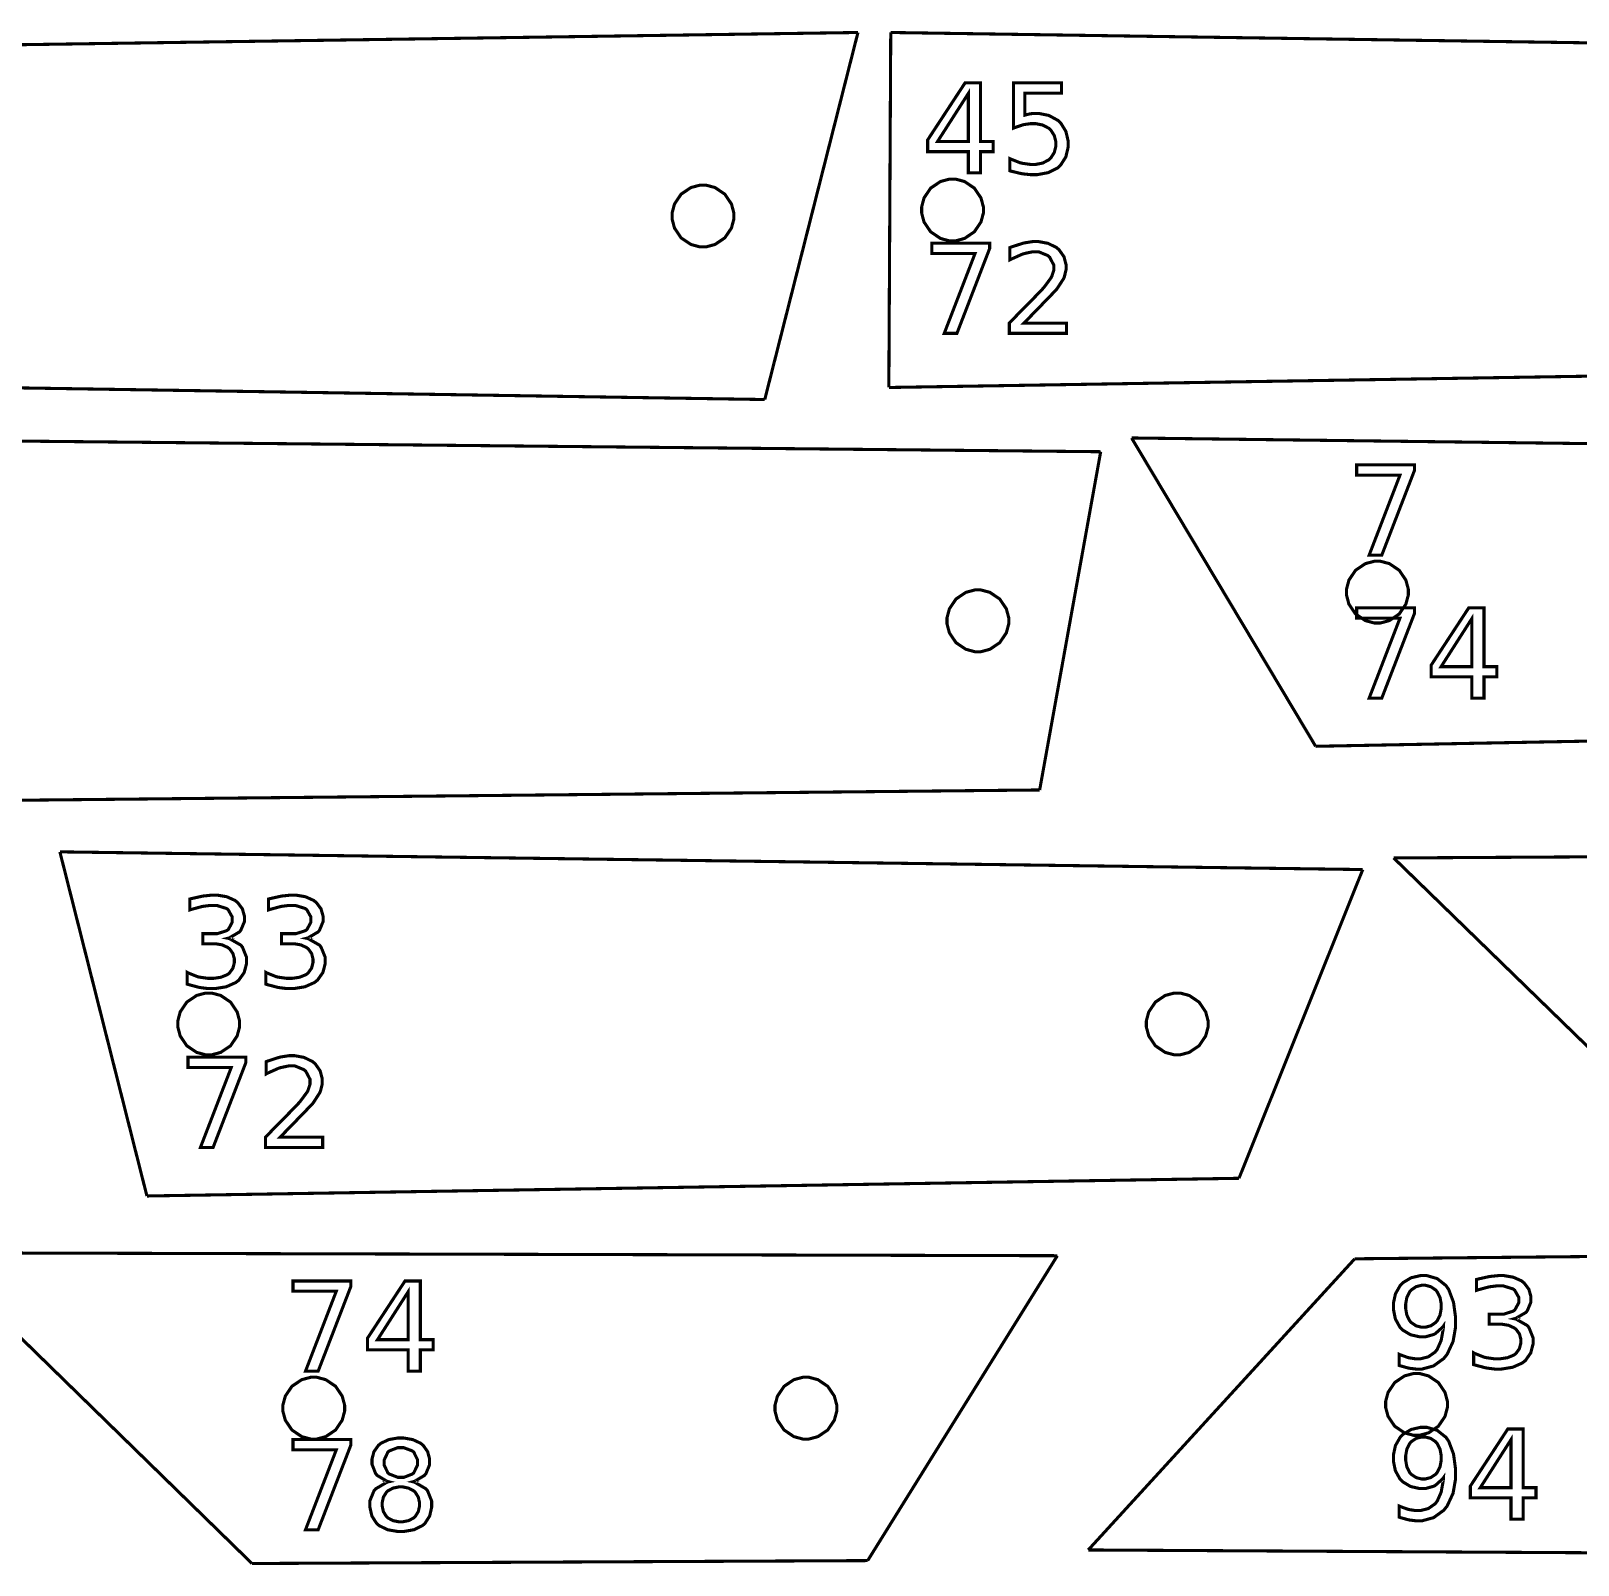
# Model space of a CAD drawing. Extents: x 0 to 51.8, y 1.6 to 26.8.
# Drawn here: x 41.64 to 46.85, y 9.17 to 14.34 of the extents above; entities that cross this region are included whole.
import ezdxf

# ---------------------------------------------------------------- set-up
doc = ezdxf.new("R2010")
doc.units = 0
doc.layers.get('0').update_dxf_attribs({"linetype": 'CONTINUOUS'})

msp = doc.modelspace()

# ---------------------------------------------------------------- linework, layer by layer
at = {"color": 0, "const_width": 0.010417}
for points in [[(39.0771, 14.2601), (44.424, 14.3381)], [(44.424, 14.3381), (44.1097, 13.1005)], [(44.5346, 14.3381), (44.5282, 13.1411)], [(44.5346, 14.3381), (49.8381, 14.2594)], [(44.5282, 13.1411), (49.3915, 13.2197)], [(39.1257, 13.1783), (44.1097, 13.1005)], [(40.526, 12.9709), (45.2426, 12.9245)], [(45.3468, 12.9709), (50.0797, 12.9124)], [(45.3468, 12.9709), (45.9675, 11.9312)], [(45.2426, 12.9245), (45.0368, 11.784)], [(45.9675, 11.9312), (49.0414, 11.9897)], [(40.4365, 11.7376), (45.0368, 11.784)], [(41.7326, 11.5753), (46.1264, 11.5156)], [(41.7326, 11.5753), (42.0261, 10.4149)], [(46.2306, 11.5547), (49.8365, 11.5753)], [(46.2306, 11.5547), (47.2265, 10.5864)], [(46.1264, 11.5156), (45.709, 10.4746)], [(42.0261, 10.4149), (45.709, 10.4746)], [(41.3071, 10.2233), (45.0964, 10.2135)], [(41.3071, 10.2233), (42.3804, 9.17567)], [(46.0994, 10.2031), (48.1808, 10.2233)], [(45.0964, 10.2135), (44.4568, 9.18544)], [(46.0994, 10.2031), (45.2006, 9.22136)], [(42.3804, 9.17567), (44.4568, 9.18544)], [(45.2006, 9.22136), (48.8279, 9.20111)]]:
    msp.add_lwpolyline(points, dxfattribs=at)
at = {"color": 1, "const_width": 0.010417}
for points in [[(44.7854, 14.1685), (44.8371, 14.1685), (44.8371, 13.9706), (44.8804, 13.9706), (44.8804, 13.9362), (44.8371, 13.9362), (44.8371, 13.8646), (44.7963, 13.8646), (44.7963, 13.9362), (44.6592, 13.9362), (44.6592, 13.976), (44.7854, 14.1685)], [(44.7963, 14.1326), (44.6925, 13.9706), (44.7963, 13.9706), (44.7963, 14.1326)], [(44.9489, 14.1685), (45.1104, 14.1685), (45.1104, 14.1338), (44.9867, 14.1338), (44.9867, 14.0593), (44.9882, 14.0597), (45.0029, 14.0636), (45.0044, 14.0638), (45.006, 14.064), (45.0183, 14.0653), (45.0225, 14.0653), (45.0339, 14.0653), (45.0679, 14.0583), (45.0981, 14.0419), (45.1031, 14.0374), (45.1079, 14.0328), (45.1253, 14.0046), (45.1328, 13.9728), (45.1328, 13.9621), (45.1328, 13.9511), (45.1251, 13.9185), (45.1072, 13.8904), (45.1022, 13.8858), (45.0971, 13.8813), (45.0654, 13.8655), (45.0285, 13.8587), (45.0162, 13.8587), (45.0064, 13.8587), (44.9804, 13.8614), (44.9772, 13.862), (44.9739, 13.8625), (44.9397, 13.8707), (44.9361, 13.8717), (44.9361, 13.9129), (44.9392, 13.9114), (44.9708, 13.8989), (44.9742, 13.8981), (44.9774, 13.8972), (45.0058, 13.8932), (45.0154, 13.8932), (45.0232, 13.8932), (45.0468, 13.8978), (45.0675, 13.9086), (45.071, 13.9117), (45.0743, 13.9149), (45.0862, 13.9336), (45.0915, 13.9549), (45.0915, 13.9621), (45.0915, 13.9692), (45.0862, 13.9904), (45.0743, 14.0092), (45.071, 14.0122), (45.0675, 14.0153), (45.0468, 14.0261), (45.0232, 14.0308), (45.0154, 14.0308), (45.0071, 14.0308), (44.9851, 14.0278), (44.9824, 14.0271), (44.9797, 14.0265), (44.9518, 14.0171), (44.9489, 14.0158), (44.9489, 14.1685)], [(44.6731, 13.6277), (44.8683, 13.6277), (44.8683, 13.6101), (44.7579, 13.3238), (44.7151, 13.3238), (44.8189, 13.5929), (44.6731, 13.5929), (44.6731, 13.6277)], [(44.9839, 13.3583), (45.1274, 13.3583), (45.1274, 13.3238), (44.9346, 13.3238), (44.9346, 13.3583), (44.9385, 13.3624), (44.9621, 13.3868), (44.9915, 13.4167), (44.9982, 13.4234), (45.005, 13.4303), (45.0311, 13.457), (45.0472, 13.474), (45.049, 13.476), (45.0522, 13.4797), (45.0753, 13.511), (45.0765, 13.5135), (45.0779, 13.5161), (45.0846, 13.5368), (45.0846, 13.5437), (45.0846, 13.5535), (45.0703, 13.5807), (45.0675, 13.5832), (45.0646, 13.5858), (45.0335, 13.5986), (45.0232, 13.5986), (45.0129, 13.5986), (44.986, 13.593), (44.9824, 13.5918), (44.9787, 13.5908), (44.9407, 13.5737), (44.9365, 13.5715), (44.9365, 13.6129), (44.9407, 13.6146), (44.9792, 13.6271), (44.9828, 13.6279), (44.9864, 13.6288), (45.0135, 13.6331), (45.0225, 13.6331), (45.0331, 13.6331), (45.0647, 13.6272), (45.0929, 13.6134), (45.0976, 13.6094), (45.1022, 13.6055), (45.1188, 13.582), (45.1258, 13.5554), (45.1258, 13.5465), (45.1258, 13.5376), (45.1199, 13.5137), (45.1186, 13.5109), (45.1175, 13.5081), (45.0962, 13.4752), (45.0932, 13.4714), (45.0924, 13.4704), (45.0825, 13.46), (45.0653, 13.4421), (45.0607, 13.4373), (45.0561, 13.4327), (45.0279, 13.4035), (44.9921, 13.3668), (44.9839, 13.3583)], [(46.106, 12.8799), (46.3012, 12.8799), (46.3012, 12.8623), (46.1907, 12.5761), (46.1481, 12.5761), (46.2518, 12.8452), (46.106, 12.8452), (46.106, 12.8799)], [(46.106, 12.3977), (46.3012, 12.3977), (46.3012, 12.3801), (46.1907, 12.0939), (46.1481, 12.0939), (46.2518, 12.363), (46.106, 12.363), (46.106, 12.3977)], [(46.4836, 12.3977), (46.5353, 12.3977), (46.5353, 12.1998), (46.5786, 12.1998), (46.5786, 12.1655), (46.5353, 12.1655), (46.5353, 12.0939), (46.4944, 12.0939), (46.4944, 12.1655), (46.3574, 12.1655), (46.3574, 12.2052), (46.4836, 12.3977)], [(46.4944, 12.3619), (46.3907, 12.1998), (46.4944, 12.1998), (46.4944, 12.3619)], [(42.2993, 11.2839), (42.3042, 11.2829), (42.3425, 11.261), (42.3453, 11.2577), (42.3481, 11.2543), (42.3621, 11.2199), (42.3621, 11.2084), (42.3621, 11.1985), (42.3542, 11.1685), (42.3361, 11.1428), (42.331, 11.1387), (42.3258, 11.1347), (42.2936, 11.1203), (42.2557, 11.1142), (42.2431, 11.1142), (42.2333, 11.1142), (42.2072, 11.1175), (42.2039, 11.1181), (42.2004, 11.1188), (42.1656, 11.128), (42.1619, 11.1292), (42.1619, 11.1689), (42.1647, 11.1673), (42.1961, 11.1546), (42.1994, 11.1537), (42.2029, 11.1529), (42.2322, 11.1487), (42.2421, 11.1487), (42.2506, 11.1487), (42.276, 11.1525), (42.2975, 11.1614), (42.3008, 11.1639), (42.3042, 11.1665), (42.316, 11.1827), (42.321, 11.202), (42.321, 11.2084), (42.321, 11.2144), (42.3163, 11.2323), (42.3053, 11.2478), (42.3021, 11.2503), (42.299, 11.2528), (42.2797, 11.2617), (42.2572, 11.2655), (42.2499, 11.2655), (42.2144, 11.2655), (42.2144, 11.2993), (42.2515, 11.2993), (42.2632, 11.2993), (42.2951, 11.3095), (42.2978, 11.3115), (42.3006, 11.3135), (42.314, 11.3382), (42.314, 11.3464), (42.314, 11.3554), (42.3001, 11.3802), (42.2974, 11.3822), (42.2946, 11.3843), (42.261, 11.3948), (42.2499, 11.3948), (42.2408, 11.3948), (42.2168, 11.3918), (42.2136, 11.3911), (42.2103, 11.3905), (42.1749, 11.3809), (42.1711, 11.3796), (42.1711, 11.4163), (42.175, 11.4174), (42.2115, 11.4255), (42.2149, 11.4261), (42.2183, 11.4266), (42.2447, 11.4293), (42.2535, 11.4293), (42.264, 11.4293), (42.2954, 11.424), (42.3229, 11.4116), (42.3275, 11.408), (42.3321, 11.4045), (42.3481, 11.383), (42.3549, 11.3587), (42.3549, 11.3505), (42.3549, 11.3399), (42.3428, 11.3109), (42.3403, 11.308), (42.3379, 11.3051), (42.3038, 11.285), (42.2993, 11.2839)], [(42.5646, 11.2839), (42.5694, 11.2829), (42.6079, 11.261), (42.6106, 11.2577), (42.6133, 11.2543), (42.6274, 11.2199), (42.6274, 11.2084), (42.6274, 11.1985), (42.6196, 11.1685), (42.6014, 11.1428), (42.5962, 11.1387), (42.5911, 11.1347), (42.5589, 11.1203), (42.521, 11.1142), (42.5085, 11.1142), (42.4986, 11.1142), (42.4725, 11.1175), (42.4692, 11.1181), (42.4658, 11.1188), (42.4308, 11.128), (42.4272, 11.1292), (42.4272, 11.1689), (42.43, 11.1673), (42.4614, 11.1546), (42.4647, 11.1537), (42.4682, 11.1529), (42.4975, 11.1487), (42.5074, 11.1487), (42.5158, 11.1487), (42.5412, 11.1525), (42.5628, 11.1614), (42.5661, 11.1639), (42.5694, 11.1665), (42.5813, 11.1827), (42.5862, 11.202), (42.5862, 11.2084), (42.5862, 11.2144), (42.5817, 11.2323), (42.5706, 11.2478), (42.5675, 11.2503), (42.5643, 11.2528), (42.545, 11.2617), (42.5226, 11.2655), (42.5151, 11.2655), (42.4797, 11.2655), (42.4797, 11.2993), (42.5168, 11.2993), (42.5285, 11.2993), (42.5604, 11.3095), (42.5631, 11.3115), (42.5658, 11.3135), (42.5793, 11.3382), (42.5793, 11.3464), (42.5793, 11.3554), (42.5654, 11.3802), (42.5626, 11.3822), (42.5599, 11.3843), (42.5262, 11.3948), (42.5151, 11.3948), (42.5061, 11.3948), (42.4821, 11.3918), (42.4789, 11.3911), (42.4757, 11.3905), (42.4403, 11.3809), (42.4364, 11.3796), (42.4364, 11.4163), (42.4403, 11.4174), (42.4768, 11.4255), (42.4801, 11.4261), (42.4836, 11.4266), (42.51, 11.4293), (42.5189, 11.4293), (42.5293, 11.4293), (42.5607, 11.424), (42.5883, 11.4116), (42.5928, 11.408), (42.5974, 11.4045), (42.6133, 11.383), (42.6201, 11.3587), (42.6201, 11.3505), (42.6201, 11.3399), (42.6081, 11.3109), (42.6057, 11.308), (42.6032, 11.3051), (42.569, 11.285), (42.5646, 11.2839)], [(42.1646, 10.8826), (42.3599, 10.8826), (42.3599, 10.865), (42.2494, 10.5788), (42.2067, 10.5788), (42.3104, 10.8479), (42.1646, 10.8479), (42.1646, 10.8826)], [(42.4754, 10.6133), (42.6189, 10.6133), (42.6189, 10.5788), (42.4261, 10.5788), (42.4261, 10.6133), (42.43, 10.6173), (42.4536, 10.6417), (42.4831, 10.6716), (42.4897, 10.6784), (42.4965, 10.6852), (42.5226, 10.7119), (42.5388, 10.7289), (42.5406, 10.7309), (42.5437, 10.7346), (42.5668, 10.7659), (42.5681, 10.7684), (42.5694, 10.7711), (42.5761, 10.7917), (42.5761, 10.7986), (42.5761, 10.8085), (42.5618, 10.8356), (42.559, 10.8381), (42.5561, 10.8407), (42.525, 10.8535), (42.5147, 10.8535), (42.5044, 10.8535), (42.4775, 10.8479), (42.4739, 10.8468), (42.4703, 10.8457), (42.4322, 10.8287), (42.4281, 10.8264), (42.4281, 10.8678), (42.4322, 10.8695), (42.4707, 10.882), (42.4743, 10.8828), (42.4779, 10.8837), (42.505, 10.888), (42.514, 10.888), (42.5246, 10.888), (42.5563, 10.8821), (42.5844, 10.8683), (42.5892, 10.8644), (42.5938, 10.8605), (42.6103, 10.8369), (42.6174, 10.8103), (42.6174, 10.8014), (42.6174, 10.7925), (42.6114, 10.7687), (42.6101, 10.7658), (42.609, 10.7631), (42.5878, 10.7301), (42.5849, 10.7263), (42.5839, 10.7254), (42.574, 10.7149), (42.5568, 10.697), (42.5522, 10.6923), (42.5476, 10.6876), (42.5194, 10.6584), (42.4836, 10.6217), (42.4754, 10.6133)], [(42.5189, 10.1283), (42.7142, 10.1283), (42.7142, 10.1107), (42.6037, 9.82449), (42.561, 9.82449), (42.6647, 10.0936), (42.5189, 10.0936), (42.5189, 10.1283)], [(42.8965, 10.1283), (42.9482, 10.1283), (42.9482, 9.93039), (42.9917, 9.93039), (42.9917, 9.89611), (42.9482, 9.89611), (42.9482, 9.82449), (42.9075, 9.82449), (42.9075, 9.89611), (42.7703, 9.89611), (42.7703, 9.93582), (42.8965, 10.1283)], [(46.2494, 9.84347), (46.2494, 9.88103), (46.2519, 9.87983), (46.2781, 9.87039), (46.2807, 9.86974), (46.2832, 9.86908), (46.3047, 9.86583), (46.3119, 9.86583), (46.3208, 9.86583), (46.3476, 9.87267), (46.3704, 9.88861), (46.374, 9.89318), (46.3775, 9.89774), (46.3908, 9.92763), (46.3979, 9.96701), (46.3985, 9.97629), (46.3965, 9.97342), (46.3715, 9.95101), (46.3686, 9.94937), (46.3656, 9.94786), (46.3378, 9.94006), (46.3286, 9.94006), (46.3183, 9.94006), (46.2878, 9.94694), (46.2608, 9.96306), (46.2564, 9.96761), (46.2519, 9.97222), (46.2364, 10.0003), (46.2299, 10.0324), (46.2299, 10.0431), (46.2299, 10.0537), (46.2367, 10.0852), (46.2528, 10.1133), (46.2575, 10.118), (46.2621, 10.1228), (46.2897, 10.1393), (46.3208, 10.1464), (46.3313, 10.1464), (46.3428, 10.1464), (46.3776, 10.1363), (46.4071, 10.1128), (46.4117, 10.1061), (46.4164, 10.0993), (46.4325, 10.0565), (46.4394, 10.0056), (46.4394, 9.98867), (46.4394, 9.97254), (46.431, 9.92421), (46.4111, 9.88124), (46.4054, 9.87408), (46.3997, 9.86697), (46.3654, 9.84201), (46.3265, 9.83132), (46.3136, 9.83132), (46.3058, 9.83132), (46.285, 9.83388), (46.2824, 9.83436), (46.2797, 9.8349), (46.2522, 9.8425), (46.2494, 9.84347)], [(46.6379, 10.001), (46.6429, 10), (46.6813, 9.97814), (46.684, 9.97478), (46.6868, 9.97146), (46.7007, 9.93701), (46.7007, 9.92551), (46.7007, 9.91558), (46.6929, 9.88564), (46.6749, 9.85997), (46.6696, 9.85585), (46.6644, 9.85178), (46.6322, 9.83746), (46.5943, 9.83132), (46.5818, 9.83132), (46.5719, 9.83132), (46.5458, 9.83458), (46.5425, 9.83524), (46.5392, 9.83589), (46.5042, 9.84511), (46.5006, 9.84631), (46.5006, 9.88601), (46.5035, 9.88439), (46.5347, 9.87169), (46.5382, 9.87082), (46.5415, 9.87001), (46.5708, 9.86583), (46.5807, 9.86583), (46.5892, 9.86583), (46.6146, 9.86962), (46.6361, 9.87853), (46.6394, 9.88103), (46.6429, 9.88362), (46.6546, 9.89985), (46.6597, 9.91911), (46.6597, 9.92551), (46.6597, 9.93153), (46.655, 9.94943), (46.6439, 9.9649), (46.6408, 9.96739), (46.6376, 9.96994), (46.6183, 9.97879), (46.596, 9.98258), (46.5885, 9.98258), (46.5531, 9.98258), (46.5531, 10.0164), (46.5903, 10.0164), (46.6018, 10.0164), (46.6337, 10.0266), (46.6364, 10.0286), (46.6392, 10.0307), (46.6528, 10.0553), (46.6528, 10.0635), (46.6528, 10.0725), (46.6388, 10.0973), (46.636, 10.0993), (46.6332, 10.1015), (46.5997, 10.1119), (46.5885, 10.1119), (46.5794, 10.1119), (46.5554, 10.1089), (46.5522, 10.1082), (46.549, 10.1076), (46.5136, 10.098), (46.5097, 10.0967), (46.5097, 10.1334), (46.5136, 10.1345), (46.5501, 10.1426), (46.5536, 10.1432), (46.5569, 10.1437), (46.5833, 10.1464), (46.5922, 10.1464), (46.6026, 10.1464), (46.634, 10.1411), (46.6617, 10.1288), (46.6661, 10.1252), (46.6707, 10.1216), (46.6867, 10.1002), (46.6935, 10.0758), (46.6935, 10.0677), (46.6935, 10.057), (46.6814, 10.0281), (46.679, 10.0251), (46.6765, 10.0222), (46.6424, 10.0022), (46.6379, 10.001)], [(42.9075, 10.0925), (42.8038, 9.93039), (42.9075, 9.93039), (42.9075, 10.0925)], [(46.3313, 9.97239), (46.3374, 9.97239), (46.3558, 9.97711), (46.3721, 9.98813), (46.3749, 9.99126), (46.3775, 9.99442), (46.3871, 10.0137), (46.3911, 10.0358), (46.3911, 10.0431), (46.3911, 10.0505), (46.3871, 10.0724), (46.3775, 10.0916), (46.3749, 10.0948), (46.3721, 10.098), (46.3558, 10.1091), (46.3374, 10.1139), (46.3313, 10.1139), (46.325, 10.1139), (46.3063, 10.1091), (46.2899, 10.098), (46.2872, 10.0948), (46.2844, 10.0916), (46.275, 10.0724), (46.2711, 10.0505), (46.2711, 10.0431), (46.2711, 10.0358), (46.275, 10.0137), (46.2844, 9.99442), (46.2872, 9.99126), (46.2899, 9.98813), (46.3063, 9.97711), (46.325, 9.97239), (46.3313, 9.97239)], [(42.8413, 9.45128), (42.8368, 9.45236), (42.8025, 9.47282), (42.8, 9.47581), (42.7975, 9.47885), (42.7853, 9.50976), (42.7853, 9.52007), (42.7853, 9.52826), (42.7917, 9.55268), (42.8068, 9.57411), (42.8111, 9.57758), (42.8154, 9.58117), (42.8418, 9.59353), (42.8721, 9.59885), (42.8822, 9.59885), (42.8924, 9.59885), (42.9226, 9.59353), (42.9492, 9.58117), (42.9535, 9.57758), (42.9578, 9.57411), (42.9729, 9.55268), (42.9794, 9.52826), (42.9794, 9.52007), (42.9794, 9.509), (42.9672, 9.47885), (42.9647, 9.47581), (42.9622, 9.47282), (42.9281, 9.45236), (42.9238, 9.45128), (42.9286, 9.45014), (42.9672, 9.42751), (42.97, 9.42415), (42.9726, 9.42085), (42.9864, 9.38656), (42.9864, 9.37511), (42.9864, 9.36535), (42.9797, 9.33599), (42.964, 9.31114), (42.9596, 9.30718), (42.955, 9.30328), (42.9267, 9.28961), (42.8933, 9.28375), (42.8822, 9.28375), (42.8711, 9.28375), (42.8378, 9.28961), (42.8096, 9.30328), (42.805, 9.30718), (42.8006, 9.31114), (42.7847, 9.33599), (42.7781, 9.36535), (42.7781, 9.37511), (42.7781, 9.38737), (42.7919, 9.42085), (42.7949, 9.42415), (42.7976, 9.42751), (42.8362, 9.45014), (42.8413, 9.45128)], [(46.2494, 9.33182), (46.2494, 9.36936), (46.2519, 9.36817), (46.2781, 9.35872), (46.2807, 9.35807), (46.2832, 9.35742), (46.3047, 9.35417), (46.3119, 9.35417), (46.3208, 9.35417), (46.3476, 9.361), (46.3704, 9.37696), (46.374, 9.38151), (46.3775, 9.38607), (46.3908, 9.41596), (46.3979, 9.45535), (46.3985, 9.46463), (46.3965, 9.46175), (46.3715, 9.43935), (46.3686, 9.43772), (46.3656, 9.43619), (46.3378, 9.42839), (46.3286, 9.42839), (46.3183, 9.42839), (46.2878, 9.43528), (46.2608, 9.45139), (46.2564, 9.45594), (46.2519, 9.46056), (46.2364, 9.48861), (46.2299, 9.52078), (46.2299, 9.53147), (46.2299, 9.54199), (46.2367, 9.57351), (46.2528, 9.60167), (46.2575, 9.60633), (46.2621, 9.61111), (46.2897, 9.62765), (46.3208, 9.63476), (46.3313, 9.63476), (46.3428, 9.63476), (46.3776, 9.62468), (46.4071, 9.60113), (46.4117, 9.5944), (46.4164, 9.58768), (46.4325, 9.54486), (46.4394, 9.49397), (46.4394, 9.477), (46.4394, 9.46089), (46.431, 9.41254), (46.4111, 9.36957), (46.4054, 9.36242), (46.3997, 9.35531), (46.3654, 9.33035), (46.3265, 9.31967), (46.3136, 9.31967), (46.3058, 9.31967), (46.285, 9.32221), (46.2824, 9.32269), (46.2797, 9.32324), (46.2522, 9.33083), (46.2494, 9.33182)], [(46.3313, 9.46072), (46.3374, 9.46072), (46.3558, 9.46544), (46.3721, 9.47646), (46.3749, 9.4796), (46.3775, 9.48275), (46.3871, 9.50201), (46.3911, 9.52414), (46.3911, 9.53147), (46.3911, 9.53879), (46.3871, 9.56076), (46.3775, 9.57997), (46.3749, 9.58311), (46.3721, 9.58632), (46.3558, 9.59744), (46.3374, 9.60221), (46.3313, 9.60221), (46.325, 9.60221), (46.3063, 9.59744), (46.2899, 9.58632), (46.2872, 9.58311), (46.2844, 9.57997), (46.275, 9.56076), (46.2711, 9.53879), (46.2711, 9.53147), (46.2711, 9.52414), (46.275, 9.50201), (46.2844, 9.48275), (46.2872, 9.4796), (46.2899, 9.47646), (46.3063, 9.46544), (46.325, 9.46072), (46.3313, 9.46072)], [(46.6156, 9.62935), (46.6672, 9.62935), (46.6672, 9.43143), (46.7107, 9.43143), (46.7107, 9.39714), (46.6672, 9.39714), (46.6672, 9.32553), (46.6265, 9.32553), (46.6265, 9.39714), (46.4893, 9.39714), (46.4893, 9.43685), (46.6156, 9.62935)], [(46.6265, 9.59353), (46.5228, 9.43143), (46.6265, 9.43143), (46.6265, 9.59353)], [(42.5189, 9.59343), (42.7142, 9.59343), (42.7142, 9.57585), (42.6037, 9.28961), (42.561, 9.28961), (42.6647, 9.55871), (42.5189, 9.55871), (42.5189, 9.59343)], [(42.8263, 9.51617), (42.8263, 9.507), (42.8386, 9.48172), (42.841, 9.47949), (42.8435, 9.47732), (42.8725, 9.46625), (42.8822, 9.46625), (42.8926, 9.46625), (42.9213, 9.47732), (42.9238, 9.47949), (42.9262, 9.48172), (42.9388, 9.5076), (42.9388, 9.51617), (42.9388, 9.52539), (42.9262, 9.55089), (42.9238, 9.55306), (42.9213, 9.55528), (42.8919, 9.56629), (42.8822, 9.56629), (42.8719, 9.56629), (42.8435, 9.55528), (42.841, 9.55306), (42.8386, 9.55089), (42.8263, 9.52485), (42.8263, 9.51617)], [(42.8822, 9.43392), (42.8757, 9.43392), (42.8561, 9.42996), (42.839, 9.42074), (42.8362, 9.41808), (42.8335, 9.41547), (42.8236, 9.39953), (42.8196, 9.38124), (42.8196, 9.37511), (42.8196, 9.36897), (42.8236, 9.35053), (42.8335, 9.33453), (42.8362, 9.33192), (42.839, 9.32932), (42.8561, 9.32021), (42.8757, 9.31629), (42.8822, 9.31629), (42.8888, 9.31629), (42.9085, 9.32021), (42.9257, 9.32932), (42.9285, 9.33192), (42.9313, 9.33458), (42.9413, 9.35064), (42.9454, 9.36903), (42.9454, 9.37511), (42.9454, 9.38124), (42.9413, 9.39953), (42.9313, 9.41547), (42.9285, 9.41808), (42.9257, 9.42074), (42.9085, 9.42996), (42.8889, 9.43392), (42.8822, 9.43392)]]:
    msp.add_lwpolyline(points, close=True, dxfattribs=at)
at = {"color": 0, "const_width": 0.010417}
for points in [[(44.0056, 13.7192), (44.0056, 13.7092), (43.9974, 13.6787), (43.975, 13.6456), (43.9419, 13.6233), (43.9115, 13.6151), (43.9014, 13.6151), (43.8912, 13.6151), (43.8608, 13.6233), (43.8276, 13.6456), (43.8053, 13.6787), (43.7972, 13.7092), (43.7972, 13.7192), (43.7972, 13.7294), (43.8053, 13.7598), (43.8276, 13.7929), (43.8608, 13.8153), (43.8912, 13.8234), (43.9014, 13.8234), (43.9115, 13.8234), (43.9419, 13.8153), (43.975, 13.7929), (43.9974, 13.7598), (44.0056, 13.7294), (44.0056, 13.7192)], [(44.8471, 13.7396), (44.8471, 13.7295), (44.8389, 13.6991), (44.8165, 13.666), (44.7835, 13.6436), (44.7529, 13.6354), (44.7429, 13.6354), (44.7328, 13.6354), (44.7024, 13.6436), (44.6692, 13.666), (44.6468, 13.6991), (44.6388, 13.7295), (44.6388, 13.7396), (44.6388, 13.7497), (44.6468, 13.7802), (44.6692, 13.8133), (44.7024, 13.8356), (44.7328, 13.8438), (44.7429, 13.8438), (44.7529, 13.8438), (44.7835, 13.8356), (44.8165, 13.8133), (44.8389, 13.7802), (44.8471, 13.7497), (44.8471, 13.7396)], [(46.28, 12.4511), (46.28, 12.441), (46.2718, 12.4105), (46.2494, 12.3774), (46.2163, 12.3551), (46.1858, 12.3469), (46.1758, 12.3469), (46.1657, 12.3469), (46.1351, 12.3551), (46.1021, 12.3774), (46.0797, 12.4105), (46.0717, 12.441), (46.0717, 12.4511), (46.0717, 12.4612), (46.0797, 12.4916), (46.1021, 12.5247), (46.1351, 12.5471), (46.1657, 12.5552), (46.1758, 12.5552), (46.1858, 12.5552), (46.2163, 12.5471), (46.2494, 12.5247), (46.2718, 12.4916), (46.28, 12.4612), (46.28, 12.4511)], [(44.9326, 12.3542), (44.9326, 12.3441), (44.9244, 12.3137), (44.9021, 12.2806), (44.869, 12.2583), (44.8386, 12.2501), (44.8285, 12.2501), (44.8183, 12.2501), (44.7879, 12.2583), (44.7547, 12.2806), (44.7324, 12.3137), (44.7243, 12.3441), (44.7243, 12.3542), (44.7243, 12.3644), (44.7324, 12.3948), (44.7547, 12.4279), (44.7879, 12.4503), (44.8183, 12.4584), (44.8285, 12.4584), (44.8386, 12.4584), (44.869, 12.4503), (44.9021, 12.4279), (44.9244, 12.3948), (44.9326, 12.3644), (44.9326, 12.3542)], [(42.3386, 10.9951), (42.3386, 10.985), (42.3304, 10.9545), (42.3081, 10.9214), (42.275, 10.8991), (42.2446, 10.8909), (42.2344, 10.8909), (42.2243, 10.8909), (42.1939, 10.8991), (42.1607, 10.9214), (42.1383, 10.9545), (42.1303, 10.985), (42.1303, 10.9951), (42.1303, 11.0052), (42.1383, 11.0356), (42.1607, 11.0687), (42.1939, 11.0911), (42.2243, 11.0992), (42.2344, 11.0992), (42.2446, 11.0992), (42.275, 11.0911), (42.3081, 11.0687), (42.3304, 11.0356), (42.3386, 11.0052), (42.3386, 10.9951)], [(45.6049, 10.9951), (45.6049, 10.985), (45.5967, 10.9545), (45.5744, 10.9214), (45.5412, 10.8991), (45.5108, 10.8909), (45.5007, 10.8909), (45.4906, 10.8909), (45.4601, 10.8991), (45.4271, 10.9214), (45.4047, 10.9545), (45.3965, 10.985), (45.3965, 10.9951), (45.3965, 11.0052), (45.4047, 11.0356), (45.4271, 11.0687), (45.4601, 11.0911), (45.4906, 11.0992), (45.5007, 11.0992), (45.5108, 11.0992), (45.5412, 11.0911), (45.5744, 11.0687), (45.5967, 11.0356), (45.6049, 11.0052), (45.6049, 10.9951)], [(46.4119, 9.71218), (46.4119, 9.7021), (46.4038, 9.67165), (46.3814, 9.63857), (46.3483, 9.61621), (46.3179, 9.60801), (46.3078, 9.60801), (46.2976, 9.60801), (46.2672, 9.61621), (46.2342, 9.63857), (46.2118, 9.67165), (46.2036, 9.7021), (46.2036, 9.71218), (46.2036, 9.72233), (46.2118, 9.75276), (46.2342, 9.78586), (46.2672, 9.80821), (46.2976, 9.81635), (46.3078, 9.81635), (46.3179, 9.81635), (46.3483, 9.80821), (46.3814, 9.78586), (46.4038, 9.75276), (46.4119, 9.72233), (46.4119, 9.71218)], [(42.6929, 9.69949), (42.6929, 9.6894), (42.6847, 9.65896), (42.6624, 9.62587), (42.6293, 9.60351), (42.5989, 9.59532), (42.5887, 9.59532), (42.5786, 9.59532), (42.5482, 9.60351), (42.5151, 9.62587), (42.4928, 9.65896), (42.4846, 9.6894), (42.4846, 9.69949), (42.4846, 9.70964), (42.4928, 9.74007), (42.5151, 9.77317), (42.5482, 9.79551), (42.5786, 9.80365), (42.5887, 9.80365), (42.5989, 9.80365), (42.6293, 9.79551), (42.6624, 9.77317), (42.6847, 9.74007), (42.6929, 9.70964), (42.6929, 9.69949)], [(44.3526, 9.69949), (44.3526, 9.6894), (44.3444, 9.65896), (44.3221, 9.62587), (44.289, 9.60351), (44.2586, 9.59532), (44.2485, 9.59532), (44.2383, 9.59532), (44.2079, 9.60351), (44.1749, 9.62587), (44.1525, 9.65896), (44.1443, 9.6894), (44.1443, 9.69949), (44.1443, 9.70964), (44.1525, 9.74007), (44.1749, 9.77317), (44.2079, 9.79551), (44.2383, 9.80365), (44.2485, 9.80365), (44.2586, 9.80365), (44.289, 9.79551), (44.3221, 9.77317), (44.3444, 9.74007), (44.3526, 9.70964), (44.3526, 9.69949)]]:
    msp.add_lwpolyline(points, close=True, dxfattribs=at)

doc.saveas('drawing.dxf')
